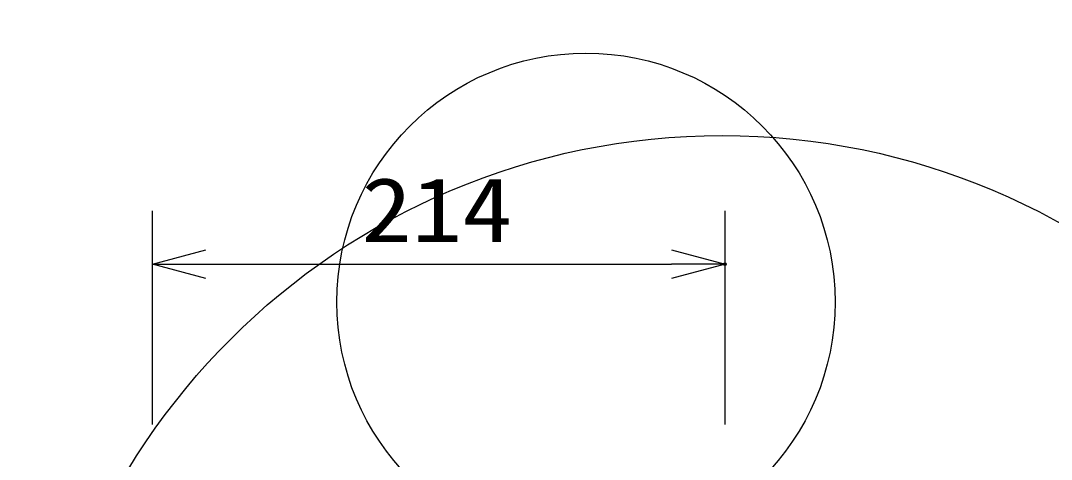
# Model space of a CAD drawing. Units: millimetres, scale not verified. Extents: x -174 to 799, y -360 to 392.
# Drawn here: x -45.52 to -7.01, y 24.47 to 40.88 of the extents above; entities that cross this region are included whole.
import ezdxf
from ezdxf.enums import TextEntityAlignment as Align

# ---------------------------------------------------------------- set-up
doc = ezdxf.new("R2010")
doc.units = ezdxf.units.MM
doc.header["$LTSCALE"] = 0.190236
doc.header["$PDMODE"] = 32
doc.header["$PDSIZE"] = 0.0951
for name, color, linetype in [('0-0_GAIKEI', 1, 'Continuous'), ('0-1_TOUROKU', 3, 'Continuous'), ('0-2_MOJI1', 2, 'Continuous')]:
    doc.layers.add(name, color=color, linetype=linetype)
doc.styles.add('ＭＳ ゴシック', font='')
doc.styles.get('ＭＳ ゴシック').set_extended_font_data('MS Gothic')

# ---------------------------------------------------------------- blocks, each defined once
blk = doc.blocks.new('_OPEN30')
at = {"layer": '0-2_MOJI1', "color": 7}
blk.add_line((0, 0), (-1, 0), dxfattribs=at)
blk.add_lwpolyline([(-1, 0.26795), (0, 0), (-1, -0.26795)], dxfattribs=at)

msp = doc.modelspace()

# ---------------------------------------------------------------- linework, layer by layer
at = {"layer": '0-0_GAIKEI', "color": 7}
for centre, radius in [((-83.744, 10.6034), 90.4148), ((-70.0708, 10.6029), 76.7416), ((-19.3062, 10.6022), 25.977)]:
    msp.add_circle(centre, radius, dxfattribs=at)
at = {"layer": '0-0_GAIKEI'}
msp.add_circle((-24.3969, 30.3513), 9.3099, dxfattribs=at)
at = {"layer": '0-1_TOUROKU'}
for p, q in [((-40.6019, 25.7692), (-40.6019, 33.7692)), ((-19.2019, 25.7692), (-19.2019, 33.7692)), ((-38.6019, 31.7692), (-21.2019, 31.7692))]:
    msp.add_line(p, q, dxfattribs=at)
at = {"layer": '0-2_MOJI1', "color": 7}
msp.add_point((-19.2019, 31.7692), dxfattribs=at)

# ---------------------------------------------------------------- block references
at = {"layer": '0-1_TOUROKU', "xscale": 2, "yscale": 2, "rotation": 180}
msp.add_blockref('_OPEN30', (-40.6019, 31.7692), dxfattribs=at)
at = {"layer": '0-1_TOUROKU', "xscale": 2, "yscale": 2}
msp.add_blockref('_OPEN30', (-19.2019, 31.7692), dxfattribs=at)

# ---------------------------------------------------------------- texts
at = {"layer": '0-1_TOUROKU', "style": 'ＭＳ ゴシック', "width": 1.15}
msp.add_text('214', height=2.406, dxfattribs=at).set_placement((-32.7891, 31.8788), align=Align.BOTTOM_LEFT)

doc.saveas('drawing.dxf')
